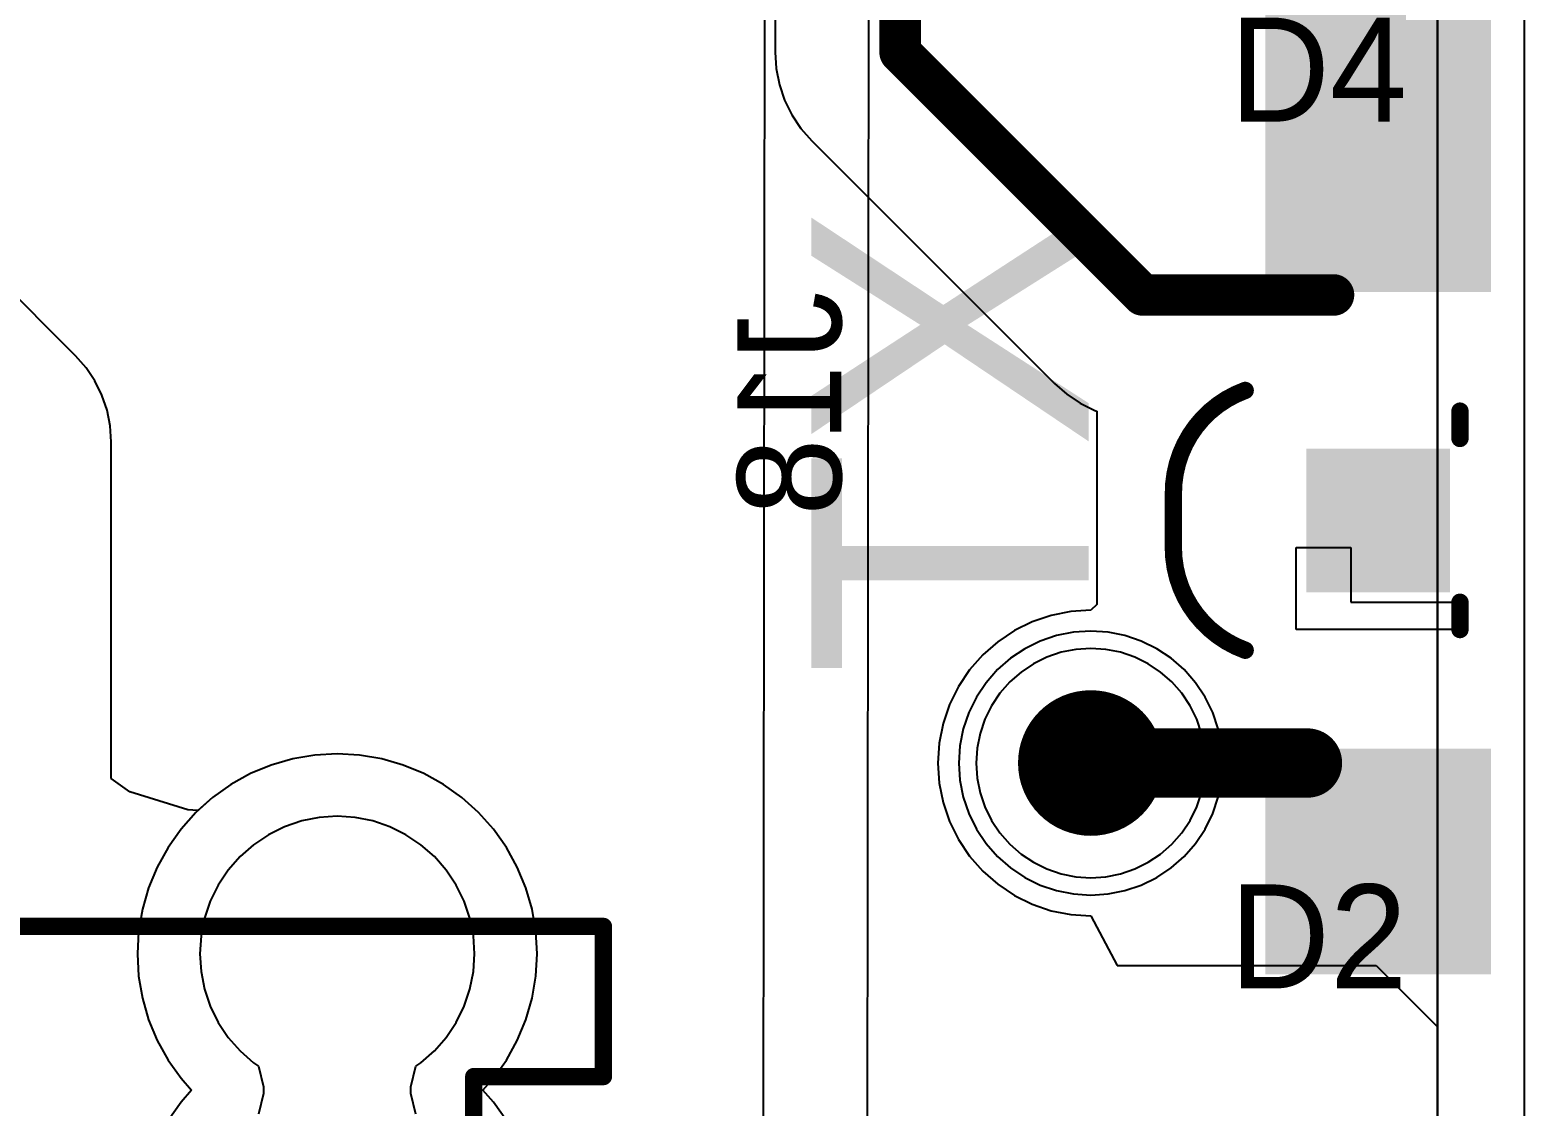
# Model space of a CAD drawing. Header units: millimetres. Extents: x 5.97 to 14.78, y 3.86 to 11.35.
# Drawn here: x 12.4339 to 12.865, y 6.386 to 6.6965 of the extents above; entities that cross this region are included whole.
import ezdxf

# ---------------------------------------------------------------- set-up
doc = ezdxf.new("R2010")
doc.units = ezdxf.units.MM
doc.header["$MEASUREMENT"] = 0
for name, color, linetype in [('BottomLayer', 5, 'Continuous'), ('BottomOverlay', 54, 'Continuous'), ('BottomSolder', 6, 'Continuous'), ('MidLayer1', 16, 'Continuous'), ('MidLayer2', 76, 'Continuous'), ('MultiLayer', 9, 'Continuous'), ('TopLayer', 1, 'Continuous'), ('TopOverlay', 2, 'Continuous'), ('TopPaste', 8, 'Continuous'), ('TopSolder', 216, 'Continuous')]:
    doc.layers.add(name, color=color, linetype=linetype)

# ---------------------------------------------------------------- blocks, each defined once
blk = doc.blocks.new('M_____35363_0660_B_175')
at = {"layer": 'BottomLayer', "const_width": 0.02756}
for points in [[(-0.17126, 0.00002, 1), (-0.1437, 0.00002, 1)], [(-0.09252, 0.00002, 1), (-0.06496, 0.00002, 1)], [(-0.01378, 0, 1), (0.01378, 0, 1)], [(0.06496, -0.00002, 1), (0.09252, -0.00002, 1)], [(0.1437, 0, 1), (0.17126, 0, 1)], [(0.22244, 0, 1), (0.25, 0, 1)]]:
    blk.add_lwpolyline(points, format="xyb", close=True, dxfattribs=at)
at = {"layer": 'BottomOverlay', "const_width": 0.005}
for points in [[(-0.24409, 0.07678), (-0.23622, 0.07678)], [(-0.24409, 0.07678), (-0.24409, 0.00002)], [(-0.23622, 0.07678), (-0.20079, 0.07678)], [(-0.20079, 0.07678), (-0.20079, 0.03939)], [(0.27953, 0.07678), (0.32087, 0.07678)], [(0.27953, 0.07678), (0.27953, 0.03939)], [(0.32087, 0.07678), (0.32087, -0.3366)], [(-0.20079, 0.03939), (0.27953, 0.03939)], [(-0.24409, 0.00002), (-0.24409, -0.2677)], [(-0.24409, -0.2677), (-0.24409, -0.3366)], [(-0.15748, -0.29919), (-0.15748, -0.32873)], [(-0.15748, -0.29919), (0.23622, -0.29919)], [(0.23622, -0.29919), (0.23622, -0.32281)], [(0.23622, -0.32281), (0.23622, -0.32873)], [(-0.15748, -0.32873), (-0.16535, -0.3366)], [(0.23622, -0.32873), (0.24409, -0.3366)], [(-0.24409, -0.3366), (-0.16535, -0.3366)], [(0.24409, -0.3366), (0.32087, -0.3366)]]:
    blk.add_lwpolyline(points, dxfattribs=at)
at = {"layer": 'BottomOverlay', "const_width": 0.0025}
for points in [[(-0.24534, 0.07678, 1), (-0.24284, 0.07678, 1)], [(-0.24534, 0.07678, 1), (-0.24284, 0.07678, 1)], [(-0.23747, 0.07678, 1), (-0.23497, 0.07678, 1)], [(-0.23747, 0.07678, 1), (-0.23497, 0.07678, 1)], [(-0.20204, 0.07678, 1), (-0.19954, 0.07678, 1)], [(-0.20204, 0.07678, 1), (-0.19954, 0.07678, 1)], [(0.27828, 0.07678, 1), (0.28078, 0.07678, 1)], [(0.27828, 0.07678, 1), (0.28078, 0.07678, 1)], [(0.31962, 0.07678, 1), (0.32212, 0.07678, 1)], [(0.31962, 0.07678, 1), (0.32212, 0.07678, 1)], [(-0.20204, 0.03939, 1), (-0.19954, 0.03939, 1)], [(-0.20204, 0.03939, 1), (-0.19954, 0.03939, 1)], [(0.27828, 0.03939, 1), (0.28078, 0.03939, 1)], [(0.27828, 0.03939, 1), (0.28078, 0.03939, 1)], [(-0.24534, 0.00002, 1), (-0.24284, 0.00002, 1)], [(-0.24534, 0.00002, 1), (-0.24284, 0.00002, 1)], [(-0.24534, -0.2677, 1), (-0.24284, -0.2677, 1)], [(-0.24534, -0.2677, 1), (-0.24284, -0.2677, 1)], [(-0.15873, -0.29919, 1), (-0.15623, -0.29919, 1)], [(-0.15873, -0.29919, 1), (-0.15623, -0.29919, 1)], [(0.23497, -0.29919, 1), (0.23747, -0.29919, 1)], [(0.23497, -0.29919, 1), (0.23747, -0.29919, 1)], [(0.23497, -0.32281, 1), (0.23747, -0.32281, 1)], [(0.23497, -0.32281, 1), (0.23747, -0.32281, 1)], [(-0.15873, -0.32873, 1), (-0.15623, -0.32873, 1)], [(-0.15873, -0.32873, 1), (-0.15623, -0.32873, 1)], [(0.23497, -0.32873, 1), (0.23747, -0.32873, 1)], [(0.23497, -0.32873, 1), (0.23747, -0.32873, 1)], [(-0.24534, -0.3366, 1), (-0.24284, -0.3366, 1)], [(-0.24534, -0.3366, 1), (-0.24284, -0.3366, 1)], [(-0.1666, -0.3366, 1), (-0.1641, -0.3366, 1)], [(-0.1666, -0.3366, 1), (-0.1641, -0.3366, 1)], [(0.24284, -0.3366, 1), (0.24534, -0.3366, 1)], [(0.24284, -0.3366, 1), (0.24534, -0.3366, 1)], [(0.31962, -0.3366, 1), (0.32212, -0.3366, 1)], [(0.31962, -0.3366, 1), (0.32212, -0.3366, 1)]]:
    blk.add_lwpolyline(points, format="xyb", close=True, dxfattribs=at)
at = {"layer": 'BottomSolder', "const_width": 0.03006}
for points in [[(-0.17251, 0.00002, 1), (-0.14245, 0.00002, 1)], [(-0.09377, 0.00002, 1), (-0.06371, 0.00002, 1)], [(-0.01503, 0, 1), (0.01503, 0, 1)], [(0.06371, -0.00002, 1), (0.09377, -0.00002, 1)], [(0.14245, 0, 1), (0.17251, 0, 1)], [(0.22119, 0, 1), (0.25125, 0, 1)]]:
    blk.add_lwpolyline(points, format="xyb", close=True, dxfattribs=at)
at = {"layer": 'MidLayer1', "const_width": 0.02756}
for points in [[(-0.17126, 0.00002, 1), (-0.1437, 0.00002, 1)], [(-0.09252, 0.00002, 1), (-0.06496, 0.00002, 1)], [(-0.01378, 0, 1), (0.01378, 0, 1)], [(0.06496, -0.00002, 1), (0.09252, -0.00002, 1)], [(0.1437, 0, 1), (0.17126, 0, 1)], [(0.22244, 0, 1), (0.25, 0, 1)]]:
    blk.add_lwpolyline(points, format="xyb", close=True, dxfattribs=at)
at = {"layer": 'MidLayer2', "const_width": 0.02756}
for points in [[(-0.17126, 0.00002, 1), (-0.1437, 0.00002, 1)], [(-0.09252, 0.00002, 1), (-0.06496, 0.00002, 1)], [(-0.01378, 0, 1), (0.01378, 0, 1)], [(0.06496, -0.00002, 1), (0.09252, -0.00002, 1)], [(0.1437, 0, 1), (0.17126, 0, 1)], [(0.22244, 0, 1), (0.25, 0, 1)]]:
    blk.add_lwpolyline(points, format="xyb", close=True, dxfattribs=at)
at = {"layer": 'MultiLayer', "const_width": 0.02756}
for points in [[(-0.17126, 0.00002, 1), (-0.1437, 0.00002, 1)], [(-0.09252, 0.00002, 1), (-0.06496, 0.00002, 1)], [(-0.01378, 0, 1), (0.01378, 0, 1)], [(0.06496, -0.00002, 1), (0.09252, -0.00002, 1)], [(0.1437, 0, 1), (0.17126, 0, 1)], [(0.22244, 0, 1), (0.25, 0, 1)]]:
    blk.add_lwpolyline(points, format="xyb", close=True, dxfattribs=at)
at = {"layer": 'TopLayer', "const_width": 0.02756}
for points in [[(-0.17126, 0.00002, 1), (-0.1437, 0.00002, 1)], [(-0.09252, 0.00002, 1), (-0.06496, 0.00002, 1)], [(-0.01378, 0, 1), (0.01378, 0, 1)], [(0.06496, -0.00002, 1), (0.09252, -0.00002, 1)], [(0.1437, 0, 1), (0.17126, 0, 1)], [(0.22244, 0, 1), (0.25, 0, 1)]]:
    blk.add_lwpolyline(points, format="xyb", close=True, dxfattribs=at)
at = {"layer": 'TopSolder', "const_width": 0.03006}
for points in [[(-0.17251, 0.00002, 1), (-0.14245, 0.00002, 1)], [(-0.09377, 0.00002, 1), (-0.06371, 0.00002, 1)], [(-0.01503, 0, 1), (0.01503, 0, 1)], [(0.06371, -0.00002, 1), (0.09377, -0.00002, 1)], [(0.14245, 0, 1), (0.17251, 0, 1)], [(0.22119, 0, 1), (0.25125, 0, 1)]]:
    blk.add_lwpolyline(points, format="xyb", close=True, dxfattribs=at)
blk = doc.blocks.new('SMD_2_LED_3MM_X_2_MM_YEL_185')
at = {"layer": 'TopLayer'}
for points in [[(-0.12795, -0.02165), (-0.0689, -0.02165), (-0.12795, 0.0374), (-0.0689, 0.0374)], [(0.12795, 0.0374), (0.0689, 0.0374), (0.12795, -0.02165), (0.0689, -0.02165)], [(0.01772, -0.00984), (0.01772, 0.02559), (-0.01772, -0.00984), (-0.01772, 0.02559)]]:
    blk.add_solid(points, dxfattribs=at)
at = {"layer": 'TopOverlay'}
for p, q in [((0.02362, 0), (0.02362, 0.0315)), ((0.02362, 0.0315), (0.0315, 0.0315)), ((0.0315, 0.0315), (0.0315, -0.01575)), ((0.00787, -0.01575), (0.00787, 0)), ((0.00787, 0), (0.02362, 0)), ((0.0315, -0.01575), (0.00787, -0.01575))]:
    blk.add_line(p, q, dxfattribs=at)
at = {"layer": 'TopOverlay', "const_width": 0.005}
for points in [[(-0.0315, 0.0315), (-0.02362, 0.0315)], [(0.02362, 0.0315), (0.0315, 0.0315)], [(-0.00758, -0.05118), (0.00786, -0.05118)]]:
    blk.add_lwpolyline(points, dxfattribs=at)
at = {"layer": 'TopOverlay', "const_width": 0.0025}
for points in [[(-0.03275, 0.0315, 1), (-0.03025, 0.0315, 1)], [(-0.02487, 0.0315, 1), (-0.02237, 0.0315, 1)], [(0.02237, 0.0315, 1), (0.02487, 0.0315, 1)], [(0.03025, 0.0315, 1), (0.03275, 0.0315, 1)], [(-0.03872, -0.03046, 1), (-0.03622, -0.03046, 1)], [(0.03622, -0.03046, 1), (0.03872, -0.03046, 1)], [(-0.00883, -0.05118, 1), (-0.00633, -0.05118, 1)], [(-0.00883, -0.05118, 1), (-0.00633, -0.05118, 1)], [(0.00661, -0.05118, 1), (0.00911, -0.05118, 1)], [(0.00662, -0.05119, 1), (0.00912, -0.05119, 1)]]:
    blk.add_lwpolyline(points, format="xyb", close=True, dxfattribs=at)
at = {"layer": 'TopOverlay', "const_width": 0.005}
for points in [[(-0.00758, -0.05118, -0.317843), (-0.03747, -0.03046)], [(0.03747, -0.03046, -0.315284), (0.00787, -0.05119)]]:
    blk.add_lwpolyline(points, format="xyb", dxfattribs=at)
at = {"layer": 'TopPaste'}
for points in [[(-0.13095, -0.02465), (-0.0659, -0.02465), (-0.13095, 0.0404), (-0.0659, 0.0404)], [(0.13095, 0.0404), (0.0659, 0.0404), (0.13095, -0.02465), (0.0659, -0.02465)], [(0.02072, -0.01284), (0.02072, 0.02859), (-0.02072, -0.01284), (-0.02072, 0.02859)]]:
    blk.add_solid(points, dxfattribs=at)
at = {"layer": 'TopSolder'}
for points in [[(-0.13045, -0.02415), (-0.0664, -0.02415), (-0.13045, 0.0399), (-0.0664, 0.0399)], [(0.13045, 0.0399), (0.0664, 0.0399), (0.13045, -0.02415), (0.0664, -0.02415)], [(0.02022, -0.01234), (0.02022, 0.02809), (-0.02022, -0.01234), (-0.02022, 0.02809)]]:
    blk.add_solid(points, dxfattribs=at)
blk = doc.blocks.new('SMD_2_LED_3MM_X_2_MM_YEL_186')
at = {"layer": 'TopLayer'}
for points in [[(-0.12795, -0.02165), (-0.0689, -0.02165), (-0.12795, 0.0374), (-0.0689, 0.0374)], [(0.12795, 0.0374), (0.0689, 0.0374), (0.12795, -0.02165), (0.0689, -0.02165)], [(0.01772, -0.00984), (0.01772, 0.02559), (-0.01772, -0.00984), (-0.01772, 0.02559)]]:
    blk.add_solid(points, dxfattribs=at)
at = {"layer": 'TopOverlay'}
for p, q in [((0.02362, 0), (0.02362, 0.0315)), ((0.02362, 0.0315), (0.0315, 0.0315)), ((0.0315, 0.0315), (0.0315, -0.01575)), ((0.00787, -0.01575), (0.00787, 0)), ((0.00787, 0), (0.02362, 0)), ((0.0315, -0.01575), (0.00787, -0.01575))]:
    blk.add_line(p, q, dxfattribs=at)
at = {"layer": 'TopOverlay', "const_width": 0.005}
for points in [[(-0.0315, 0.0315), (-0.02362, 0.0315)], [(0.02362, 0.0315), (0.0315, 0.0315)], [(-0.00758, -0.05118), (0.00786, -0.05118)]]:
    blk.add_lwpolyline(points, dxfattribs=at)
at = {"layer": 'TopOverlay', "const_width": 0.0025}
for points in [[(-0.03275, 0.0315, 1), (-0.03025, 0.0315, 1)], [(-0.02487, 0.0315, 1), (-0.02237, 0.0315, 1)], [(0.02237, 0.0315, 1), (0.02487, 0.0315, 1)], [(0.03025, 0.0315, 1), (0.03275, 0.0315, 1)], [(-0.03872, -0.03046, 1), (-0.03622, -0.03046, 1)], [(0.03622, -0.03046, 1), (0.03872, -0.03046, 1)], [(-0.00883, -0.05118, 1), (-0.00633, -0.05118, 1)], [(-0.00883, -0.05118, 1), (-0.00633, -0.05118, 1)], [(0.00661, -0.05118, 1), (0.00911, -0.05118, 1)], [(0.00662, -0.05119, 1), (0.00912, -0.05119, 1)]]:
    blk.add_lwpolyline(points, format="xyb", close=True, dxfattribs=at)
at = {"layer": 'TopOverlay', "const_width": 0.005}
for points in [[(-0.00758, -0.05118, -0.317843), (-0.03747, -0.03046)], [(0.03747, -0.03046, -0.315284), (0.00787, -0.05119)]]:
    blk.add_lwpolyline(points, format="xyb", dxfattribs=at)
at = {"layer": 'TopPaste'}
for points in [[(-0.13095, -0.02465), (-0.0659, -0.02465), (-0.13095, 0.0404), (-0.0659, 0.0404)], [(0.13095, 0.0404), (0.0659, 0.0404), (0.13095, -0.02465), (0.0659, -0.02465)], [(0.02072, -0.01284), (0.02072, 0.02859), (-0.02072, -0.01284), (-0.02072, 0.02859)]]:
    blk.add_solid(points, dxfattribs=at)
at = {"layer": 'TopSolder'}
for points in [[(-0.13045, -0.02415), (-0.0664, -0.02415), (-0.13045, 0.0399), (-0.0664, 0.0399)], [(0.13045, 0.0399), (0.0664, 0.0399), (0.13045, -0.02415), (0.0664, -0.02415)], [(0.02022, -0.01234), (0.02022, 0.02809), (-0.02022, -0.01234), (-0.02022, 0.02809)]]:
    blk.add_solid(points, dxfattribs=at)

msp = doc.modelspace()

# ---------------------------------------------------------------- linework, layer by layer
at = {"layer": 'BottomLayer'}
for p, q in [((12.84, 8.08048), (12.84, 5.86637)), ((12.67535, 6.22832), (12.67649, 7.09528)), ((12.64628, 7.00219), (12.64537, 6.3164)), ((12.44714, 6.60247), (12.35054, 6.69907)), ((12.45016, 6.59902), (12.44714, 6.60247)), ((12.45271, 6.5952), (12.45016, 6.59902)), ((12.45474, 6.59109), (12.45271, 6.5952)), ((12.45622, 6.58674), (12.45474, 6.59109)), ((12.45711, 6.58224), (12.45622, 6.58674)), ((12.45741, 6.57766), (12.45711, 6.58224)), ((12.45741, 6.48058), (12.45741, 6.57766)), ((12.73503, 6.52276), (12.73014, 6.52178)), ((12.74, 6.52308), (12.73503, 6.52276)), ((12.74497, 6.52276), (12.74, 6.52308)), ((12.74986, 6.52178), (12.74497, 6.52276)), ((12.72096, 6.51798), (12.71682, 6.51521)), ((12.72543, 6.52018), (12.72096, 6.51798)), ((12.73014, 6.52178), (12.72543, 6.52018)), ((12.75457, 6.52018), (12.74986, 6.52178)), ((12.75904, 6.51798), (12.75457, 6.52018)), ((12.76318, 6.51521), (12.75904, 6.51798)), ((12.71682, 6.51521), (12.71307, 6.51193)), ((12.76693, 6.51193), (12.76318, 6.51521)), ((12.71307, 6.51193), (12.70979, 6.50818)), ((12.77021, 6.50818), (12.76693, 6.51193)), ((12.70979, 6.50818), (12.70702, 6.50404)), ((12.77298, 6.50404), (12.77021, 6.50818)), ((12.70702, 6.50404), (12.70482, 6.49957)), ((12.77518, 6.49957), (12.77298, 6.50404)), ((12.70482, 6.49957), (12.70322, 6.49486)), ((12.77678, 6.49486), (12.77518, 6.49957)), ((12.70322, 6.49486), (12.70224, 6.48997)), ((12.77776, 6.48997), (12.77678, 6.49486)), ((12.52261, 6.48765), (12.51616, 6.48729)), ((12.52906, 6.48729), (12.52261, 6.48765)), ((12.70224, 6.48997), (12.70192, 6.485)), ((12.77808, 6.485), (12.77776, 6.48997)), ((12.50357, 6.48441), (12.4976, 6.48194)), ((12.50978, 6.4862), (12.50357, 6.48441)), ((12.51616, 6.48729), (12.50978, 6.4862)), ((12.53544, 6.4862), (12.52906, 6.48729)), ((12.54165, 6.48441), (12.53544, 6.4862)), ((12.54762, 6.48194), (12.54165, 6.48441)), ((12.70192, 6.485), (12.70224, 6.48003)), ((12.77776, 6.48003), (12.77808, 6.485)), ((12.46274, 6.4767), (12.45741, 6.48058)), ((12.4976, 6.48194), (12.49194, 6.47881)), ((12.55328, 6.47881), (12.54762, 6.48194)), ((12.70224, 6.48003), (12.70322, 6.47514)), ((12.77678, 6.47514), (12.77776, 6.48003)), ((12.47947, 6.4715), (12.46274, 6.4767)), ((12.48667, 6.47507), (12.48241, 6.47127)), ((12.49194, 6.47881), (12.48667, 6.47507)), ((12.55855, 6.47507), (12.55328, 6.47881)), ((12.56337, 6.47076), (12.55855, 6.47507)), ((12.70322, 6.47514), (12.70482, 6.47043)), ((12.77518, 6.47043), (12.77678, 6.47514)), ((12.48241, 6.47127), (12.47947, 6.4715)), ((12.56768, 6.46594), (12.56337, 6.47076)), ((12.70482, 6.47043), (12.70702, 6.46596)), ((12.77298, 6.46596), (12.77518, 6.47043)), ((12.57142, 6.46067), (12.56768, 6.46594)), ((12.70702, 6.46596), (12.70979, 6.46182)), ((12.77021, 6.46182), (12.77298, 6.46596)), ((12.70979, 6.46182), (12.71307, 6.45807)), ((12.76693, 6.45807), (12.77021, 6.46182)), ((12.57455, 6.45501), (12.57142, 6.46067)), ((12.71307, 6.45807), (12.71682, 6.45479)), ((12.76318, 6.45479), (12.76693, 6.45807)), ((12.57702, 6.44904), (12.57455, 6.45501)), ((12.71682, 6.45479), (12.72096, 6.45202)), ((12.75904, 6.45202), (12.76318, 6.45479)), ((12.57881, 6.44283), (12.57702, 6.44904)), ((12.72096, 6.45202), (12.72543, 6.44982)), ((12.72543, 6.44982), (12.73014, 6.44822)), ((12.74986, 6.44822), (12.75457, 6.44982)), ((12.75457, 6.44982), (12.75904, 6.45202)), ((12.73014, 6.44822), (12.73503, 6.44724)), ((12.73503, 6.44724), (12.74, 6.44692)), ((12.74, 6.44692), (12.74497, 6.44724)), ((12.74497, 6.44724), (12.74986, 6.44822)), ((12.5799, 6.43645), (12.57881, 6.44283)), ((12.58026, 6.43), (12.5799, 6.43645)), ((12.5799, 6.42355), (12.58026, 6.43)), ((12.57881, 6.41717), (12.5799, 6.42355)), ((12.57702, 6.41096), (12.57881, 6.41717)), ((12.57455, 6.40499), (12.57702, 6.41096)), ((12.57142, 6.39933), (12.57455, 6.40499)), ((12.56768, 6.39406), (12.57142, 6.39933)), ((12.56462, 6.39063), (12.56768, 6.39406)), ((12.56768, 6.3872), (12.56462, 6.39063)), ((12.57142, 6.38193), (12.56768, 6.3872))]:
    msp.add_line(p, q, dxfattribs=at)
at = {"layer": 'BottomLayer', "const_width": 0.014}
msp.add_lwpolyline([(12.733, 6.485, 1), (12.747, 6.485, 1)], format="xyb", close=True, dxfattribs=at)
at = {"layer": 'MidLayer1'}
for p, q in [((12.84, 8.11315), (12.84, 6.17414)), ((12.73568, 6.51779), (12.73144, 6.51694)), ((12.74, 6.51807), (12.73568, 6.51779)), ((12.74432, 6.51779), (12.74, 6.51807)), ((12.74856, 6.51694), (12.74432, 6.51779)), ((12.72346, 6.51364), (12.71987, 6.51124)), ((12.72734, 6.51555), (12.72346, 6.51364)), ((12.73144, 6.51694), (12.72734, 6.51555)), ((12.75266, 6.51555), (12.74856, 6.51694)), ((12.75654, 6.51364), (12.75266, 6.51555)), ((12.76013, 6.51124), (12.75654, 6.51364)), ((12.71987, 6.51124), (12.71662, 6.50838)), ((12.76338, 6.50838), (12.76013, 6.51124)), ((12.71376, 6.50513), (12.71136, 6.50154)), ((12.71662, 6.50838), (12.71376, 6.50513)), ((12.76624, 6.50513), (12.76338, 6.50838)), ((12.76864, 6.50154), (12.76624, 6.50513)), ((12.71136, 6.50154), (12.70945, 6.49766)), ((12.77055, 6.49766), (12.76864, 6.50154)), ((12.70945, 6.49766), (12.70806, 6.49356)), ((12.77194, 6.49356), (12.77055, 6.49766)), ((12.70806, 6.49356), (12.70721, 6.48932)), ((12.77279, 6.48932), (12.77194, 6.49356)), ((12.70721, 6.48932), (12.70693, 6.485)), ((12.77307, 6.485), (12.77279, 6.48932)), ((12.70693, 6.485), (12.70721, 6.48068)), ((12.77279, 6.48068), (12.77307, 6.485)), ((12.70721, 6.48068), (12.70806, 6.47644)), ((12.77194, 6.47644), (12.77279, 6.48068)), ((12.70806, 6.47644), (12.70945, 6.47234)), ((12.77055, 6.47234), (12.77194, 6.47644)), ((12.70945, 6.47234), (12.71136, 6.46846)), ((12.76864, 6.46846), (12.77055, 6.47234)), ((12.71136, 6.46846), (12.71376, 6.46487)), ((12.76624, 6.46487), (12.76864, 6.46846)), ((12.71376, 6.46487), (12.71662, 6.46162)), ((12.71662, 6.46162), (12.71987, 6.45876)), ((12.76013, 6.45876), (12.76338, 6.46162)), ((12.76338, 6.46162), (12.76624, 6.46487)), ((12.71987, 6.45876), (12.72346, 6.45636)), ((12.75654, 6.45636), (12.76013, 6.45876)), ((12.72346, 6.45636), (12.72734, 6.45445)), ((12.72734, 6.45445), (12.73144, 6.45306)), ((12.73144, 6.45306), (12.73568, 6.45221)), ((12.74432, 6.45221), (12.74856, 6.45306)), ((12.74856, 6.45306), (12.75266, 6.45445)), ((12.75266, 6.45445), (12.75654, 6.45636)), ((12.73568, 6.45221), (12.74, 6.45193)), ((12.74, 6.45193), (12.74432, 6.45221))]:
    msp.add_line(p, q, dxfattribs=at)
at = {"layer": 'MidLayer1', "const_width": 0.021}
msp.add_lwpolyline([(12.7295, 6.485, 1), (12.7505, 6.485, 1)], format="xyb", close=True, dxfattribs=at)
at = {"layer": 'MidLayer2'}
for p, q in [((12.84, 7.92061), (12.84, 5.93731)), ((12.50744, 6.46663), (12.50279, 6.46433)), ((12.51235, 6.46829), (12.50744, 6.46663)), ((12.51744, 6.4693), (12.51235, 6.46829)), ((12.52261, 6.46964), (12.51744, 6.4693)), ((12.52778, 6.4693), (12.52261, 6.46964)), ((12.53287, 6.46829), (12.52778, 6.4693)), ((12.53778, 6.46663), (12.53287, 6.46829)), ((12.54243, 6.46433), (12.53778, 6.46663)), ((12.50279, 6.46433), (12.49848, 6.46145)), ((12.54674, 6.46145), (12.54243, 6.46433)), ((12.49458, 6.45803), (12.49116, 6.45413)), ((12.49848, 6.46145), (12.49458, 6.45803)), ((12.55064, 6.45803), (12.54674, 6.46145)), ((12.55406, 6.45413), (12.55064, 6.45803)), ((12.49116, 6.45413), (12.48828, 6.44982)), ((12.55694, 6.44982), (12.55406, 6.45413)), ((12.48828, 6.44982), (12.48598, 6.44517)), ((12.55924, 6.44517), (12.55694, 6.44982)), ((12.48598, 6.44517), (12.48432, 6.44026)), ((12.5609, 6.44026), (12.55924, 6.44517)), ((12.48432, 6.44026), (12.48331, 6.43517)), ((12.56191, 6.43517), (12.5609, 6.44026)), ((12.48331, 6.43517), (12.48297, 6.43)), ((12.56225, 6.43), (12.56191, 6.43517)), ((12.48297, 6.43), (12.48331, 6.42483)), ((12.56191, 6.42483), (12.56225, 6.43)), ((12.48331, 6.42483), (12.48432, 6.41974)), ((12.5609, 6.41974), (12.56191, 6.42483)), ((12.48432, 6.41974), (12.48598, 6.41483)), ((12.55924, 6.41483), (12.5609, 6.41974)), ((12.48598, 6.41483), (12.48828, 6.41018)), ((12.55694, 6.41018), (12.55924, 6.41483)), ((12.48828, 6.41018), (12.49116, 6.40587)), ((12.55406, 6.40587), (12.55694, 6.41018)), ((12.49116, 6.40587), (12.49458, 6.40197)), ((12.55064, 6.40197), (12.55406, 6.40587)), ((12.49458, 6.40197), (12.49848, 6.39855)), ((12.54674, 6.39855), (12.55064, 6.40197)), ((12.49848, 6.39855), (12.49994, 6.39757)), ((12.49994, 6.39757), (12.50137, 6.39156)), ((12.54385, 6.39156), (12.54528, 6.39757)), ((12.54528, 6.39757), (12.54674, 6.39855)), ((12.50137, 6.3897), (12.49994, 6.38369)), ((12.50137, 6.39156), (12.50137, 6.3897)), ((12.54385, 6.3897), (12.54385, 6.39156)), ((12.54528, 6.38369), (12.54385, 6.3897))]:
    msp.add_line(p, q, dxfattribs=at)
at = {"layer": 'MidLayer2', "const_width": 0.021}
msp.add_lwpolyline([(12.7295, 6.485, 1), (12.7505, 6.485, 1)], format="xyb", close=True, dxfattribs=at)
at = {"layer": 'MultiLayer'}
for p, q in [((12.84, 5.665), (12.84, 8.43)), ((12.865, 8.43), (12.865, 5.665))]:
    msp.add_line(p, q, dxfattribs=at)
at = {"layer": 'MultiLayer', "const_width": 0.021}
msp.add_lwpolyline([(12.7295, 6.485, 1), (12.7505, 6.485, 1)], format="xyb", close=True, dxfattribs=at)
at = {"layer": 'TopLayer'}
for p, q in [((12.64892, 7.30497), (12.64892, 6.69)), ((12.64892, 6.69), (12.64923, 6.68529)), ((12.64923, 6.68529), (12.65015, 6.68066)), ((12.65015, 6.68066), (12.65167, 6.67619)), ((12.65167, 6.67619), (12.65376, 6.67196)), ((12.65376, 6.67196), (12.65638, 6.66804)), ((12.65638, 6.66804), (12.65949, 6.66449)), ((12.65949, 6.66449), (12.72949, 6.59449)), ((12.72949, 6.59449), (12.73304, 6.59138)), ((12.73304, 6.59138), (12.73696, 6.58876)), ((12.73696, 6.58876), (12.74119, 6.58667)), ((12.74119, 6.58667), (12.74169, 6.5865)), ((12.74169, 6.5865), (12.74169, 6.53068)), ((12.74169, 6.53068), (12.74, 6.52909)), ((12.72859, 6.52759), (12.72313, 6.52574)), ((12.73424, 6.52872), (12.72859, 6.52759)), ((12.74, 6.52909), (12.73424, 6.52872)), ((12.71795, 6.52319), (12.71316, 6.51998)), ((12.72313, 6.52574), (12.71795, 6.52319)), ((12.71316, 6.51998), (12.70882, 6.51618)), ((12.70882, 6.51618), (12.70502, 6.51184)), ((12.70502, 6.51184), (12.70181, 6.50705)), ((12.70181, 6.50705), (12.69926, 6.50187)), ((12.69926, 6.50187), (12.69741, 6.49641)), ((12.69741, 6.49641), (12.69628, 6.49076)), ((12.52261, 6.48765), (12.51616, 6.48729)), ((12.52906, 6.48729), (12.52261, 6.48765)), ((12.69628, 6.49076), (12.69591, 6.485)), ((12.50357, 6.48441), (12.4976, 6.48194)), ((12.50978, 6.4862), (12.50357, 6.48441)), ((12.51616, 6.48729), (12.50978, 6.4862)), ((12.53544, 6.4862), (12.52906, 6.48729)), ((12.54165, 6.48441), (12.53544, 6.4862)), ((12.54762, 6.48194), (12.54165, 6.48441)), ((12.69591, 6.485), (12.69628, 6.47924)), ((12.4976, 6.48194), (12.49194, 6.47881)), ((12.55328, 6.47881), (12.54762, 6.48194)), ((12.69628, 6.47924), (12.69741, 6.47359)), ((12.48667, 6.47507), (12.48185, 6.47076)), ((12.49194, 6.47881), (12.48667, 6.47507)), ((12.55855, 6.47507), (12.55328, 6.47881)), ((12.56337, 6.47076), (12.55855, 6.47507)), ((12.48185, 6.47076), (12.47754, 6.46594)), ((12.56768, 6.46594), (12.56337, 6.47076)), ((12.69741, 6.47359), (12.69926, 6.46813)), ((12.47754, 6.46594), (12.4738, 6.46067)), ((12.57142, 6.46067), (12.56768, 6.46594)), ((12.69926, 6.46813), (12.70181, 6.46295)), ((12.70181, 6.46295), (12.70502, 6.45816)), ((12.4738, 6.46067), (12.47067, 6.45501)), ((12.57455, 6.45501), (12.57142, 6.46067)), ((12.70502, 6.45816), (12.70882, 6.45382)), ((12.47067, 6.45501), (12.4682, 6.44904)), ((12.57702, 6.44904), (12.57455, 6.45501)), ((12.70882, 6.45382), (12.71316, 6.45002)), ((12.4682, 6.44904), (12.46641, 6.44283)), ((12.57881, 6.44283), (12.57702, 6.44904)), ((12.71316, 6.45002), (12.71795, 6.44681)), ((12.71795, 6.44681), (12.72313, 6.44426)), ((12.46641, 6.44283), (12.46532, 6.43645)), ((12.5799, 6.43645), (12.57881, 6.44283)), ((12.72313, 6.44426), (12.72859, 6.44241)), ((12.72859, 6.44241), (12.73424, 6.44128)), ((12.73424, 6.44128), (12.74, 6.44091)), ((12.74, 6.44091), (12.7476, 6.42657)), ((12.46532, 6.43645), (12.46496, 6.43)), ((12.58026, 6.43), (12.5799, 6.43645)), ((12.46496, 6.43), (12.46532, 6.42355)), ((12.5799, 6.42355), (12.58026, 6.43)), ((12.46532, 6.42355), (12.46641, 6.41717)), ((12.57881, 6.41717), (12.5799, 6.42355)), ((12.7476, 6.42657), (12.82232, 6.42657)), ((12.82232, 6.42657), (12.84, 6.4089)), ((12.46641, 6.41717), (12.4682, 6.41096)), ((12.57702, 6.41096), (12.57881, 6.41717)), ((12.4682, 6.41096), (12.47067, 6.40499)), ((12.57455, 6.40499), (12.57702, 6.41096)), ((12.84, 6.4089), (12.84, 5.77918)), ((12.47067, 6.40499), (12.4738, 6.39933)), ((12.57142, 6.39933), (12.57455, 6.40499)), ((12.4738, 6.39933), (12.47754, 6.39406)), ((12.56768, 6.39406), (12.57142, 6.39933)), ((12.47754, 6.39406), (12.4806, 6.39063)), ((12.56462, 6.39063), (12.56768, 6.39406)), ((12.4806, 6.39063), (12.47754, 6.3872)), ((12.56768, 6.3872), (12.56462, 6.39063)), ((12.47754, 6.3872), (12.4738, 6.38193)), ((12.57142, 6.38193), (12.56768, 6.3872))]:
    msp.add_line(p, q, dxfattribs=at)
for points, const_width in [([(12.685, 6.69), (12.685, 7.31992)], 0.012), ([(12.685, 6.69), (12.755, 6.62)], 0.012), ([(12.755, 6.62), (12.81, 6.62)], 0.012), ([(12.74, 6.485), (12.8025, 6.485)], 0.02)]:
    msp.add_lwpolyline(points, dxfattribs=dict(at, const_width=const_width))
for points, const_width in [([(12.682, 6.69, 1), (12.688, 6.69, 1)], 0.006), ([(12.682, 6.69, 1), (12.688, 6.69, 1)], 0.006), ([(12.752, 6.62, 1), (12.758, 6.62, 1)], 0.006), ([(12.752, 6.62, 1), (12.758, 6.62, 1)], 0.006), ([(12.807, 6.62, 1), (12.813, 6.62, 1)], 0.006), ([(12.733, 6.485, 1), (12.747, 6.485, 1)], 0.014), ([(12.735, 6.485, 1), (12.745, 6.485, 1)], 0.01), ([(12.7975, 6.485, 1), (12.8075, 6.485, 1)], 0.01)]:
    msp.add_lwpolyline(points, format="xyb", close=True, dxfattribs=dict(at, const_width=const_width))

# ---------------------------------------------------------------- block references
at = {"rotation": 270}
for name, p in [('SMD_2_LED_3MM_X_2_MM_YEL_185', (12.815, 6.805)), ('SMD_2_LED_3MM_X_2_MM_YEL_186', (12.815, 6.555)), ('M_____35363_0660_B_175', (12.52261, 6.19378))]:
    msp.add_blockref(name, p, dxfattribs=at)

# ---------------------------------------------------------------- texts
at = {"layer": 'BottomOverlay', "text_generation_flag": 2}
msp.add_text('J18', height=0.03, rotation=90, dxfattribs=at).set_placement((12.668, 6.621))
at = {"layer": 'TopOverlay'}
for s, p in [('D4', (12.78, 6.67)), ('D2', (12.78, 6.42))]:
    msp.add_text(s, height=0.03, dxfattribs=at).set_placement(p)
msp.add_text('TX', height=0.08, rotation=90, dxfattribs=at).set_placement((12.73941, 6.51))

doc.saveas('drawing.dxf')
